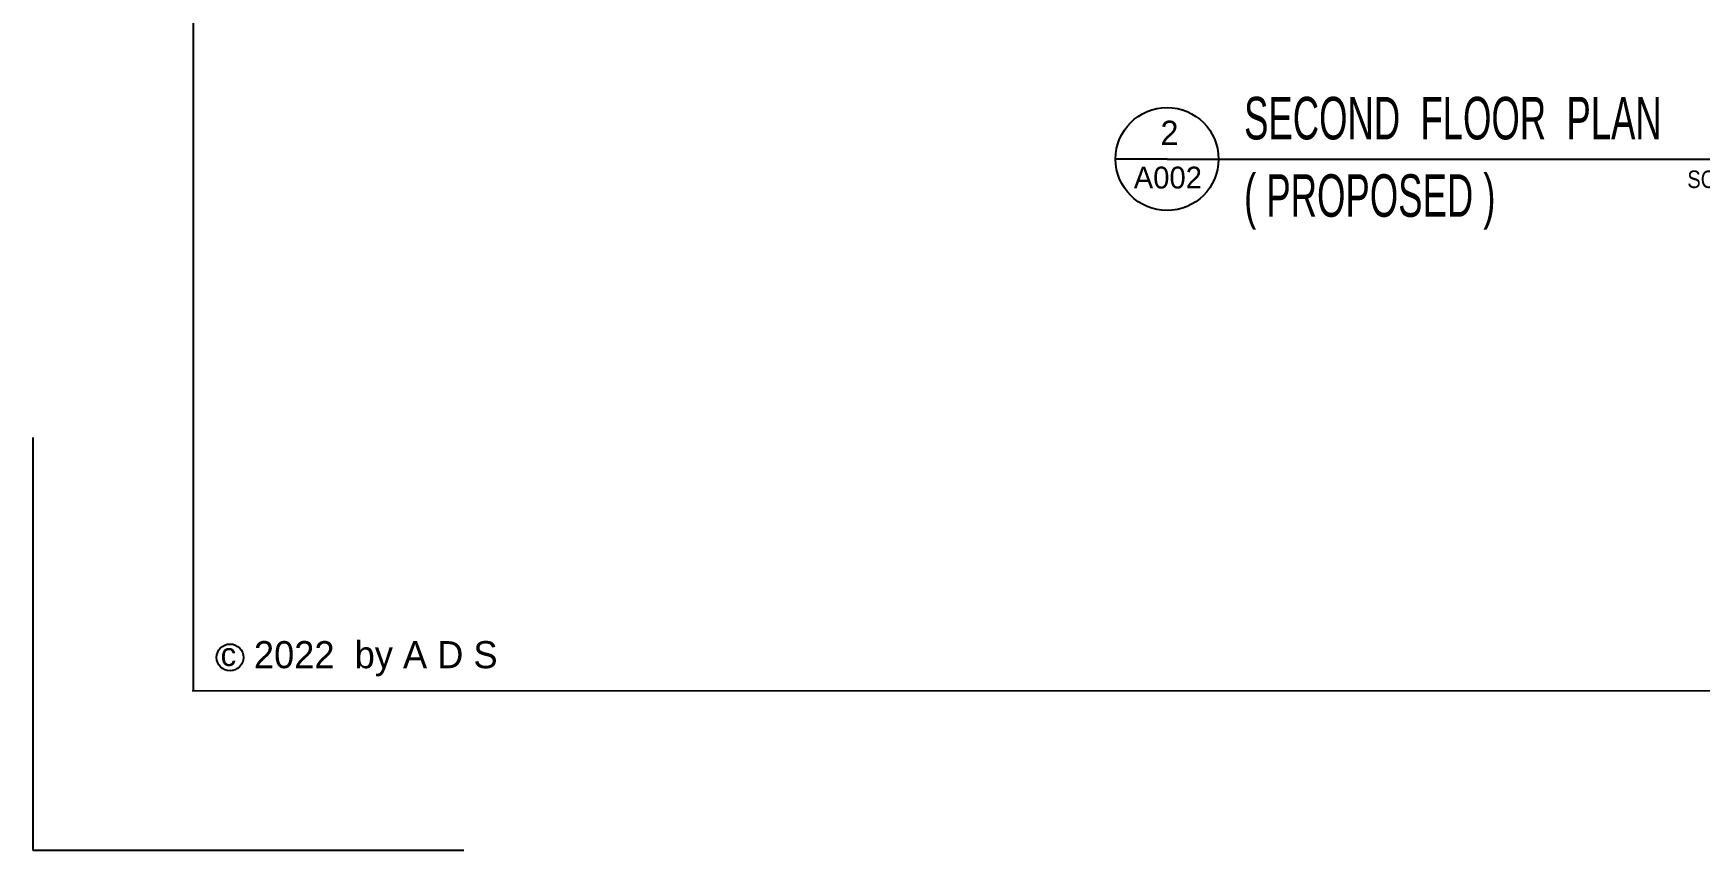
# Model space of a CAD drawing. Header units: inches. Extents: x -1842 to 12195, y -2228 to 2193.
# Drawn here: x 3804 to 4310, y 320 to 568 of the extents above; entities that cross this region are included whole.
import ezdxf

# ---------------------------------------------------------------- set-up
doc = ezdxf.new("R2010")
doc.units = ezdxf.units.IN
doc.header["$LTSCALE"] = 6
doc.header["$MEASUREMENT"] = 0
doc.layers.add('Title Block', color=7, linetype='Continuous')
doc.styles.add('ARCH', font='romans.shx', dxfattribs={"width": 0.75, "height": 8})
doc.styles.add('HS-DESIGN-PLAN', font='GOTHIC.TTF', dxfattribs={"height": 0.09375})
doc.styles.add('HS-DESIGN-TTLB', font='GOTHIC.TTF')

msp = doc.modelspace()

# ---------------------------------------------------------------- linework, layer by layer
for q in [(4132.5436658, 529.6336915), (4132.5436658, 529.6336915), (4356.3702208, 529.6336915), (4356.3702208, 529.6336915)]:
    msp.add_line((4148.1740543, 529.6336915), q)
msp.add_lwpolyline([(3851.9612751, 1494.6223555, 0.5, 0.5, 0), (5347.0205098, 1494.6223555, 0, 0, 0), (5347.0205098, 368.173134, 0.5, 0.5, 0), (3851.9612751, 368.173134, 0.5, 0.5, 0)], format="xyseb")
at = {"const_width": 0.5}
msp.add_lwpolyline([(3852.3612751, 368.173134), (3852.3612751, 1494.6223555)], dxfattribs=at)
msp.add_lwpolyline([(3852.3612751, 368.173134), (3852.3612751, 1494.6223555)], dxfattribs=at)
msp.add_circle((4148.1740543, 529.6336915), 15.6303885)
msp.add_circle((4148.1740543, 529.6336915), 15.6303885)
at = {"layer": 'Title Block'}
for p, q in [((3852.3612751, 1494.6223555), (3852.3612751, 368.173134)), ((3803.7843151, 319.596174), (3803.7843151, 445.086654)), ((3803.7843151, 319.596174), (3803.7843151, 445.086654)), ((3803.7843151, 319.596174), (3803.7843151, 445.086654)), ((3803.7843151, 319.596174), (3803.7843151, 445.086654)), ((3803.7843151, 319.596174), (3803.7843151, 445.086654)), ((3803.7843151, 319.596174), (3803.7843151, 445.086654)), ((3803.7843151, 319.596174), (3803.7843151, 445.086654)), ((3803.7843151, 319.596174), (3803.7843151, 445.086654)), ((3934.5879001, 319.596174), (3803.7843151, 319.596174)), ((3934.5879001, 319.596174), (3803.7843151, 319.596174)), ((3934.5879001, 319.596174), (3803.7843151, 319.596174)), ((3934.5879001, 319.596174), (3803.7843151, 319.596174)), ((3934.5879001, 319.596174), (3803.7843151, 319.596174)), ((3934.5879001, 319.596174), (3803.7843151, 319.596174)), ((3934.5879001, 319.596174), (3803.7843151, 319.596174)), ((3934.5879001, 319.596174), (3803.7843151, 319.596174)), ((3934.5879001, 319.596174), (3803.7843151, 319.596174)), ((3934.5879001, 319.596174), (3803.7843151, 319.596174)), ((3934.5879001, 319.596174), (3803.7843151, 319.596174)), ((3934.5879001, 319.596174), (3803.7843151, 319.596174))]:
    msp.add_line(p, q, dxfattribs=at)
msp.add_circle((3863.5349539, 378.266087), 4.0733674, dxfattribs=at)

# ---------------------------------------------------------------- texts
at = {"attachment_point": 1}
for s, insert, char_height, width, style in [('{\\fArial Narrow|b0|i0|c0|p34;SECOND  FLOOR  PLAN}', (4171.5724632, 548.4973208), 12.9024, 259.624719313, 'ARCH'), ('A002', (4138.0515173, 527.3206368), 6.636168, 136.759967371, 'HS-DESIGN-TTLB'), ('{\\fArial Narrow|b0|i0|c0|p34;( PROPOSED )}', (4171.5724632, 524.9973208), 12.9024, 259.624719313, 'ARCH')]:
    msp.add_mtext(s, dxfattribs=dict(at, insert=insert, char_height=char_height, width=width, style=style))
at = {"layer": 'Title Block', "attachment_point": 1, "style": 'HS-DESIGN-TTLB'}
for s, insert, char_height, width in [('2', (4146.1746521, 541.2741334), 7.37352, 151.955519302), ('{\\fArial Narrow|b0|i0|c0|p34;SCALE: 1/4"=1\'-0"}', (4306.2261509, 526.1381417), 5.3089344, 109.407973897), ('2022  by A D S', (3870.7976924, 383.2304382), 8.229375, 286.020616253)]:
    msp.add_mtext(s, dxfattribs=dict(at, insert=insert, char_height=char_height, width=width))
at = {"layer": 'Title Block', "insert": (3860.6850489, 382.7286491), "char_height": 7.05375, "attachment_point": 1, "style": 'HS-DESIGN-PLAN'}
msp.add_mtext_dynamic_manual_height_columns('c', width=0.213936353, gutter_width=0.46875, heights=[0], dxfattribs=at)

doc.saveas('drawing.dxf')
